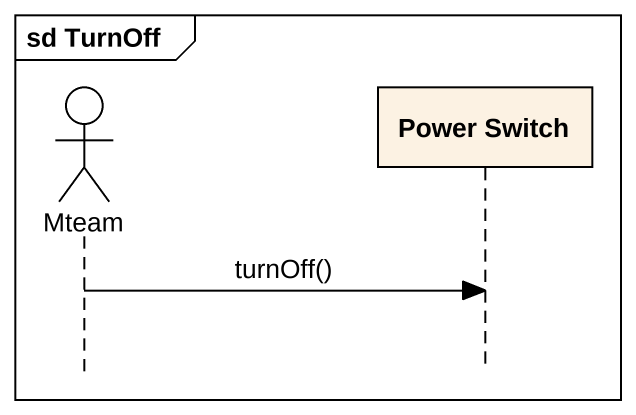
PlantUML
@startuml
mainframe sd TurnOff
hide footbox
actor Mteam
participant "Power Switch" as Power_Switch

Mteam -> Power_Switch : turnOff()
@enduml
